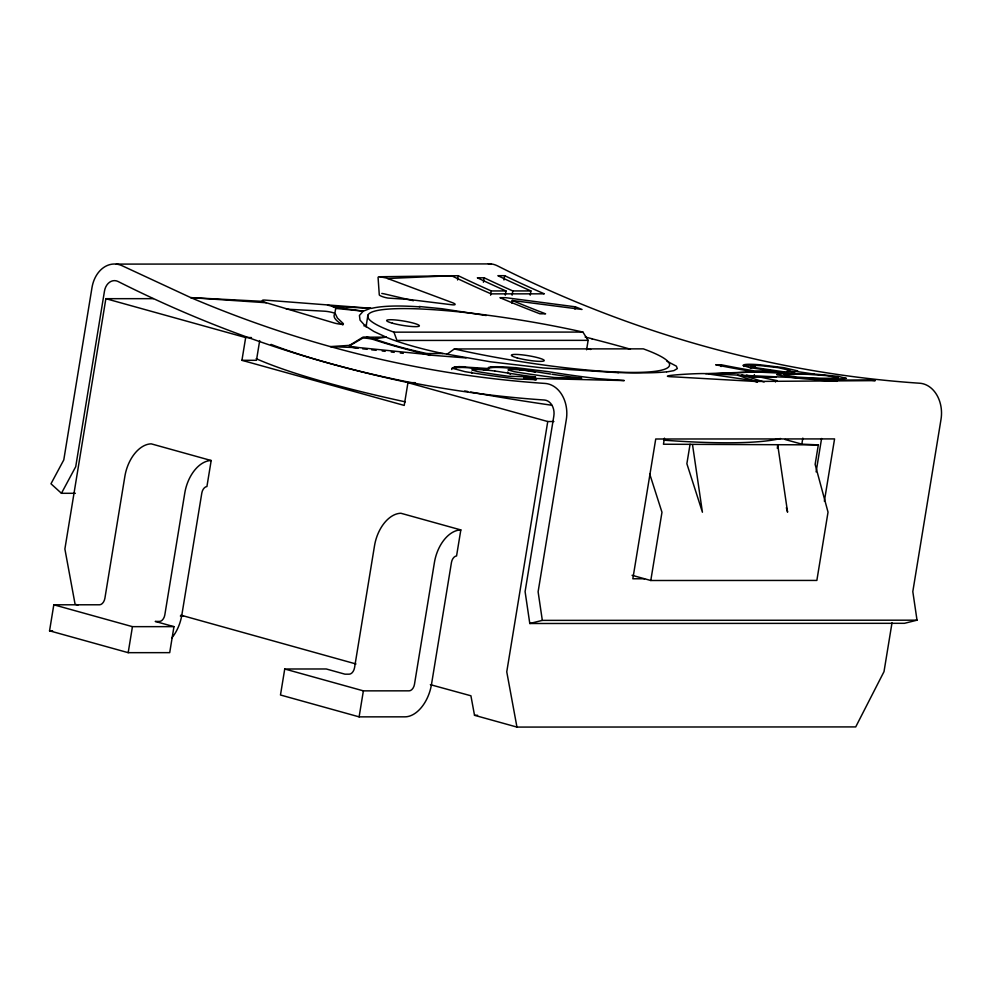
<?xml version="1.0" encoding="UTF-8"?>
<svg xmlns="http://www.w3.org/2000/svg" width="991" height="991" viewBox="0 0 991 991"><rect width="100%" height="100%" fill="white"/><g stroke="black" fill="none" stroke-linecap="round" stroke-linejoin="round"><path stroke-width="1.49" d="M366.013 326.931L367.921 315.175M211.182 460.518A33.236 20.823 -74.5 0 0 184.784 493.035L164.816 614.928A6.652 4.162 -74.5 0 1 159.501 621.431L155.24 621.431L173.958 626.646L169.709 652.648L128.186 652.673L49.55 630.809L53.811 604.795L99.583 604.783A6.652 4.162 -74.5 0 0 104.897 598.279L124.866 476.374A33.236 20.823 -74.5 0 1 151.264 443.857L211.182 460.518L206.921 486.531A6.652 4.162 -74.5 0 0 201.817 493.022L181.849 614.915A33.236 20.811 -74.5 0 1 171.852 637.907M153.332 298.663L105.864 298.687L64.886 548.989L75.081 604.237L78.004 605.055M128.186 652.673L132.447 626.659L173.958 626.646M415.204 382.662L407.945 382.675L404.217 405.418L241.94 360.315L245.669 337.559L251.479 337.559M259.692 340.582L256.471 360.303L241.94 360.315M284.739 668.999L280.478 695.001L359.114 716.865L404.885 716.84A33.236 20.811 -74.5 0 0 431.506 684.323L451.462 562.43A6.652 4.162 -74.5 0 1 456.566 555.939L460.827 529.925L400.909 513.264A33.236 20.823 -74.5 0 0 374.511 545.781L354.555 667.674A6.652 4.162 -74.5 0 1 349.228 674.177L344.967 674.177L326.25 668.975L284.739 668.999L363.375 690.863L409.147 690.838A6.652 4.162 -74.5 0 0 414.473 684.335L434.43 562.442A33.236 20.823 -74.5 0 1 460.827 529.925M359.114 716.865L363.375 690.863M457.545 279.982L458.251 275.709L378.785 276.762L378.054 277.282L379.293 294.959A6.764 1.375 14.1 0 0 381.077 296.086A6.689 1.363 14 0 0 383.133 296.879L384.322 297.238A6.64 1.338 14.1 0 0 388.001 298.068L408.614 299.443L452.107 304.794A6.689 1.276 13.5 0 0 454.497 304.794L454.919 304.671A6.689 1.276 13.6 0 0 452.837 302.837L386.255 278L379.59 276.687M483.422 282.249L484.153 277.802L477.365 277.802A1779.44 1366.539 90 0 0 505.992 290.945L505.299 295.182M490.582 295.194L491.276 290.945A1777.78 1365.264 90 0 1 458.251 275.709M451.747 369.507A36.568 4.893 9.3 0 1 456.095 367.599L461.917 367.45A36.568 4.893 9.3 0 1 488.464 370.213L488.439 367.475L490.57 366.93M503.973 279.97L504.679 275.684L497.878 275.684A1777.78 1365.264 90 0 0 530.903 290.933L530.21 295.169M512.099 295.182L512.793 290.933A1779.44 1366.539 90 0 1 484.153 277.802M511.827 303.135L512.26 300.471L582.027 309.465L575.362 306.814L505.621 297.672L499.947 297.672A1778.808 1366.044 90 0 0 539.934 313.8L545.595 313.8A1778.127 1365.524 90 0 1 512.26 300.471M535.041 379.664L535.474 377.014A1778.089 1365.487 90 0 1 499.006 371.637L494.868 371.018M553.87 421.534L547.75 421.534L506.76 671.836L516.955 727.084L855.716 726.911L884.009 671.638L892.011 622.806M574.966 309.167L575.362 306.814M586.598 349.773L588.134 340.347L582.906 332.072A152.887 20.489 9.3 0 0 403.808 308.585A152.887 20.489 9.3 0 0 393.947 332.171L396.957 340.446L588.134 340.347M664.453 438.158L663.462 444.228L818.331 444.885L815.135 464.395L828.03 512.161L816.857 580.429L650.79 580.503L632.072 575.3M650.79 580.503L661.976 512.248L649.724 474.032M690.07 444.216L686.874 463.714L702.421 512.223L692.56 444.909M721.101 366.521L721.386 364.799A1777.334 1364.917 90 0 0 754.708 370.944L772.831 370.944L749.89 367.673L742.94 365.468L744.03 364.787A25.048 2.465 6.8 0 1 759.886 364.775L783.856 367.661L797.743 370.931L794.448 371.885L754.808 371.91L705.666 373.644C697.775 373.05 648.82 376.097 675.094 376.927L755.353 381.448L875.276 380.631L868.289 379.925C837.754 379.962 806.6 381.461 776.659 374.573L785.566 373.359L813.958 374.041L838.089 376.332L846.413 378.376L841.966 378.785A73.21 4.1 3.8 0 1 820.449 378.797L705.666 373.644M746.533 375.168L753.94 377.224L754.374 374.573M783.819 374.548L784.253 371.898L755.551 367.673L750.905 366.137L752.008 365.691A16.376 1.573 6.6 0 1 761.076 365.691L778.195 367.661L789.753 370.337L787.535 370.733L787.027 373.793M777.316 448.316L777.724 444.872L787.585 512.186L786.371 507.702M794.014 374.548L794.448 371.885L787.535 370.733M785.058 439.496L801.843 444.154L802.834 438.096M816.113 471.902L821.589 438.48M824.363 501.198L834.571 438.914L655.732 439.001L632.84 578.781L644.559 578.769M327.55 305.178A6.677 1.264 13.4 0 1 332.431 306.417L334.314 307.185A6.677 1.264 13.4 0 1 335.701 308.424L334.921 312.945L337.386 318L343.084 323.413A6.652 1.115 11.9 0 1 342.737 324.193L342.093 324.243A6.652 1.115 11.9 0 1 334.339 323.029L266.269 302.738A6.714 1.325 13.6 0 1 263.036 301.375L262.504 300.967A6.714 1.325 13.6 0 1 264.857 300.087L370.696 308.263L363.263 311.162L359.423 315.472L360.043 320.13L365.258 325.94L373.929 331.49L386.131 337.151L374.214 338.872L372.306 338.29M917.022 620.18L542.325 620.378L538.113 591.788L566.319 419.54A29.916 22.979 90 0 0 545.025 383.43A1778.288 1365.648 90 0 1 330.3 346.59A1778.213 1365.586 90 0 1 190.805 297.634L122.735 266.022A29.916 22.979 90 0 0 91.977 287.675L63.783 459.923L50.975 483.781L61.442 493.295L75.725 466.687L104.464 291.143A13.292 10.207 90 0 1 118.127 281.518A1794.924 1378.431 90 0 0 544.369 400.017A13.292 10.207 90 0 1 553.833 416.071L525.094 591.615L529.789 623.5L904.486 623.314L917.022 620.18L912.81 591.602L941.016 419.354A29.916 22.979 90 0 0 919.722 383.232A1778.3 1365.66 90 0 1 497.432 265.836A29.916 22.979 90 0 0 488.352 263.829M367.512 337.336L365.295 337.101A6.702 1.003 10.4 0 0 363.016 337.138L349.538 345.364L350.244 346.094A6.664 0.904 9.2 0 0 353.552 347.023L430.367 354.815L427.047 353.564A185.168 39.343 5.5 0 1 374.214 338.872M446.879 354.332L454.349 348.956L643.32 348.857A152.887 20.489 9.3 0 1 633.46 372.443A152.887 20.489 9.3 0 1 454.361 348.956M750.546 368.404L751.673 367.772M363.932 325.866L366.546 325.159M488.736 368.553L458.895 366.67L454.683 366.905L452.045 368.181L464.94 371.65A1778.151 1365.536 90 0 0 518.058 379.045L536.428 379.664L523.62 378.203L624.293 380.569L598.019 378.661A1778.102 1365.511 90 0 1 547.973 371.613L515.394 367.611M529.789 623.5L542.325 620.378M666.695 371.922L673.868 370.634L677.336 368.59L676.357 366.15L666.893 361.182M349.538 345.364L330.3 346.59L357.342 347.668M757.31 381.448L758.065 381.362L709.903 374.202M709.036 374.065L754.808 371.91L785.566 373.359M387.654 278.508L451.45 275.709A1777.817 1365.288 90 0 0 491.102 293.869L544.332 293.832A1777.817 1365.288 90 0 1 504.679 275.684M427.047 353.564L443.138 353.502L490.272 361.765L542.969 367.958L618.434 372.666M366.36 337.2L386.131 337.151M116.306 264.101L491.003 263.916M491.276 290.945L505.992 290.945M512.793 290.933L530.903 290.933M393.935 332.158L582.906 332.072M721.386 364.799L715.713 364.799A1777.668 1365.164 90 0 0 754.808 371.91M753.94 377.224L776.027 377.224M801.843 444.154L818.331 444.885M61.442 493.295L75.378 493.295M180.362 616.006L183.434 616.006M49.55 630.809L52.597 630.809M430.354 684.657L470.911 695.781L474.516 715.291L477.575 715.291M464.754 366.72L458.895 366.67L456.095 367.599L454.683 366.905M535.474 377.014L508.284 376.233A1779.266 1366.403 90 0 1 477.712 371.65L471.84 369.891A16.624 1.425 5.9 0 1 476.733 369.482M476.671 369.47L483.311 369.804M836.974 381.312L815.06 379.949M332.406 306.43L370.696 308.263M263.049 301.375L190.805 297.634L266.269 302.738M286.349 309.142L324.292 311.186A6.652 0.892 9.3 0 1 331.465 312.264A6.652 0.892 9.3 0 1 334.847 313.689A186.122 24.936 9.3 0 0 342.836 324.961M519.507 369.792L512.855 369.457A16.624 1.425 5.9 0 0 508.036 369.866L513.908 371.625A1777.408 1364.966 90 0 0 554.502 377.534L581.705 378.24A1778.151 1365.536 90 0 1 552.086 374.264M429.041 355.038L466.043 357.912M419.131 306.504L441.949 308.734L486.284 315.522M335.714 308.424L363.263 311.162L334.314 307.185M362.619 348.807L367.128 349.315M371.65 349.823L376.171 350.319M382.192 351L385.202 351.334M391.222 352.003L394.232 352.35M400.265 353.019L403.275 353.353M531.065 371.006L535.202 371.613A1778.151 1365.536 90 0 0 550.674 374.053M796.665 371.501L813.958 374.041M413.396 300.719L385.103 294.067A6.652 0.892 9.3 0 0 381.795 293.435M585.173 337.051L592.259 338.811M105.864 298.687L245.669 337.559M407.945 382.675L547.75 421.534M180.858 615.151L355.98 663.97M474.516 715.291L516.955 727.084M53.811 604.795L132.447 626.659M741.825 375.019L764.148 381.993M775.457 381.002L775.457 381.956M666.262 371.86A160.604 12.462 5.3 0 1 617.752 372.542M371.291 308.436A160.604 30.151 13.2 0 1 419.949 306.9M442.977 353.552A160.567 32.43 6 0 1 385.97 337.151M586.635 348.522A161.211 21.604 9.3 0 1 590.698 349.464M591.788 338.773A160.567 10.43 12.5 0 1 630.412 349.216M777.043 380.631A1794.924 1378.431 90 0 1 760.543 377.137M367.537 337.336A6.702 1.003 10.4 0 1 372.393 338.315M490.818 366.955A36.518 3.307 6.3 0 1 515.617 367.711M780.524 438.493A287.514 38.525 9.3 0 1 664.193 440.202M405.307 401.85A287.514 38.525 9.3 0 1 256.173 358.68M551.801 405.245A292.506 39.194 9.3 0 1 470.688 392.052M467.715 391.507A292.506 39.194 9.3 0 1 464.742 390.962M409.878 382.972A287.514 38.525 9.3 0 1 271.051 344.385M737.589 375.205A287.514 38.525 9.3 0 1 757.273 382.266M358.098 348.299A6.64 0.892 9.3 0 1 351.644 347.098A6.64 0.892 9.3 0 1 349.451 345.896L362.495 338.265A6.64 0.892 9.3 0 1 367.351 338.34A6.64 0.892 9.3 0 1 374.078 339.727A186.147 24.936 9.3 0 0 426.898 354.419A6.64 0.892 9.3 0 1 429.945 355.435M743.745 366.509A25.085 3.357 9.3 0 1 755.415 366.1M784.513 372.48A26.98 3.617 9.3 0 1 787.907 373.743M488.464 370.213A36.568 4.893 9.3 0 1 529.764 371.08M531.139 371.34A36.568 4.893 9.3 0 1 535.227 372.145M510.476 374.152A16.624 2.23 9.3 0 1 507.863 372.046M472.335 373.334A16.624 2.23 9.3 0 1 471.666 372.071M483.397 369.841A16.698 1.288 5.8 0 1 494.757 371.03M519.581 369.816A16.698 1.288 5.8 0 1 530.941 371.006M786.829 374.4L784.661 375.081L797.458 377.113L814.639 378.116A81.225 4.782 4 0 0 836.156 378.104L838.312 377.534L825.503 375.539L808.346 374.387A81.473 5.896 5 0 0 786.829 374.4M517.166 357.9A16.624 2.23 9.3 0 0 543.948 360.897A16.624 2.23 9.3 0 0 522.331 354.877A16.624 2.23 9.3 0 0 517.166 357.9M392.349 323.19A16.624 2.23 9.3 0 0 419.119 326.188A16.624 2.23 9.3 0 0 397.502 320.18A16.624 2.23 9.3 0 0 392.349 323.19"/></g></svg>
